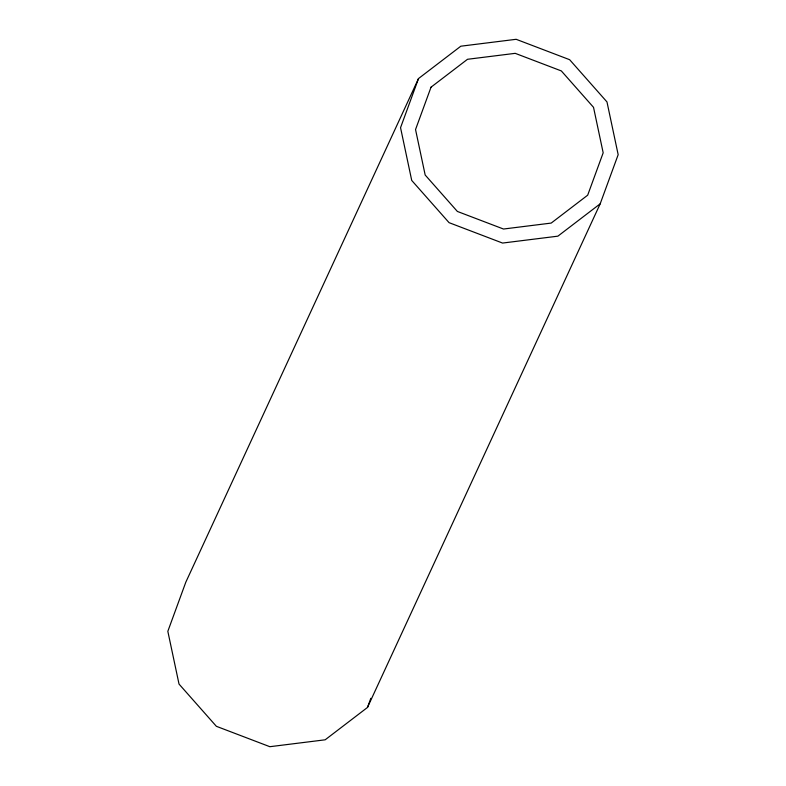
<?xml version="1.0" encoding="UTF-8"?>
<svg xmlns="http://www.w3.org/2000/svg" width="786" height="786" viewBox="0 0 786 786"><rect width="100%" height="100%" fill="white"/><g stroke="black" fill="none" stroke-linecap="round" stroke-linejoin="round"><path stroke-width="1.18" d="M418.516 78.551L400.546 127.686L411.726 180.436L449.071 222.664L502.568 243.061L557.883 236.164L600.19 203.81L618.169 154.685L606.979 101.934L569.634 59.697L516.147 39.3L460.832 46.197L418.516 78.551L185.81 582.19L167.831 631.315L179.021 684.066L216.366 726.303L269.853 746.7L325.168 739.803L367.484 707.449L600.19 203.81M367.484 707.449L370.825 698.312M431.033 87.177L415.539 129.543L425.177 175.023L457.373 211.444L503.502 229.031L551.202 223.077L587.682 195.183L603.176 152.818L593.528 107.338L561.332 70.927L515.213 53.34L467.513 59.284L431.033 87.177"/></g></svg>
